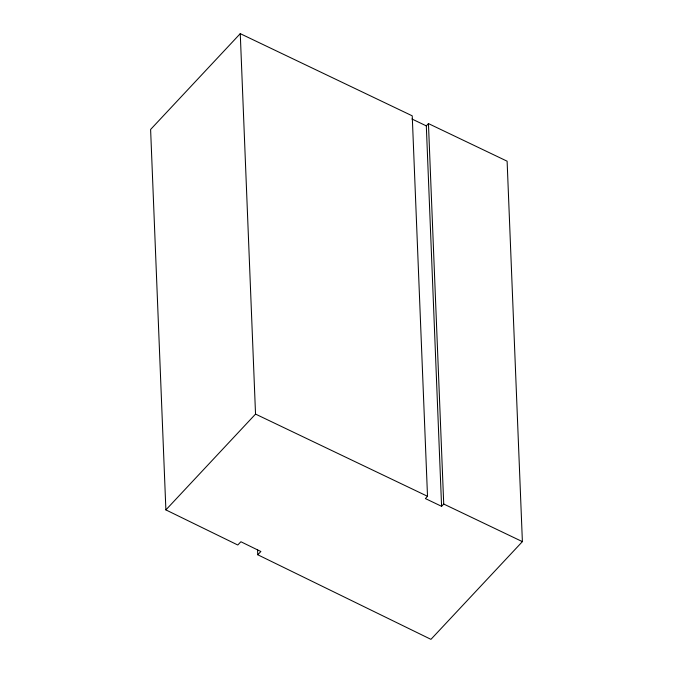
<?xml version="1.0" encoding="UTF-8"?>
<svg xmlns="http://www.w3.org/2000/svg" width="673" height="673" viewBox="0 0 673 673"><rect width="100%" height="100%" fill="white"/><g stroke="black" fill="none" stroke-linecap="round" stroke-linejoin="round"><path stroke-width="1.01" d="M240.261 33.65L150.609 129.46L165.886 509.898L237.779 545.004L240.892 541.748L260.872 551.507L257.759 554.762L430.947 639.35L522.391 541.63L507.114 161.192L428.449 123.596L426.312 125.876L441.589 506.315L425.378 498.567L427.515 496.287L412.238 115.84L240.261 33.65L255.538 414.088L165.886 509.898M441.589 506.315L443.726 504.035L428.449 123.596M411.901 118.986L426.312 125.876M255.538 414.088L427.515 496.287M443.726 504.035L522.391 541.63M257.549 549.521L257.759 554.762"/></g></svg>
